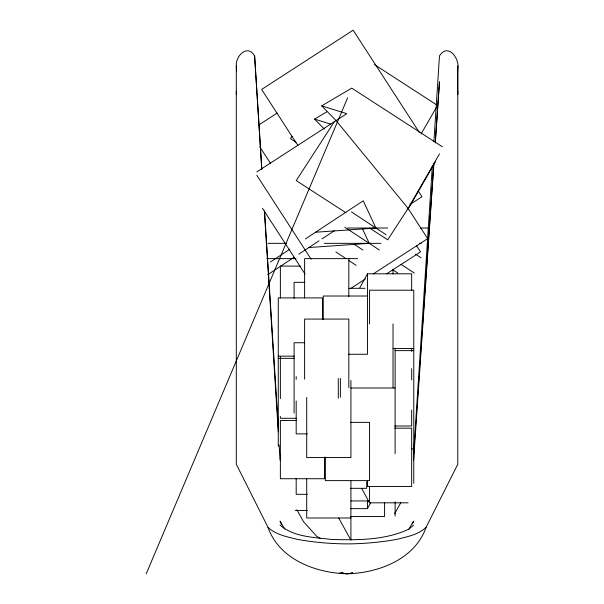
<?xml version="1.0" encoding="UTF-8"?>
<svg xmlns="http://www.w3.org/2000/svg" width="604" height="604" viewBox="0 0 604 604"><rect width="100%" height="100%" fill="white"/><g stroke="black" fill="none" stroke-linecap="round" stroke-linejoin="round"><path stroke-width="0.91" d="M457.779 91.325L457.734 94.609L457.734 69.392C460.271 59.086 448.123 42.212 439.478 55.878L433.914 141.54M432.328 166.009L413.619 454.049L433.664 165.443M435.295 141.94L439.478 81.774L435.295 142.937M413.619 460.037L433.883 163.639M457.507 72.208L457.734 69.392M457.779 65.927L457.779 464.257L426.062 527.375C418.172 534.782 407.126 536.73 397.002 539.312C380.52 542.354 363.789 543.766 347.043 543.902C330.297 543.766 313.559 542.354 297.085 539.312C286.96 536.73 275.915 534.782 268.025 527.375L236.307 464.257L236.307 65.927C235.356 55.998 247.549 43.722 254.609 55.878L261.826 168.833M412.524 523.736L413.619 521.146L408.885 529.119C384.876 540.391 357.341 540.195 331.354 539.44C313.997 537.266 293.937 537.19 280.052 525.125M146.221 573.8L347.7 97.682M426.062 527.466C414.805 559.357 378.421 573.03 347.043 573.8C315.666 573.03 279.282 559.357 268.025 527.466M359.803 287.768L367.474 273.808L411.671 273.808L411.671 290.615M350.539 508.636L367.474 508.636L370.63 502.89M394.586 513.747L400.897 502.513M421.116 133.907L436.586 107.051M439.501 153.869L408.093 208.388L387.745 239.826L369.603 228.078M407.979 209.407L435.635 161.396M292.034 136.293L290.509 138.648L296.028 142.227M334.352 121.706L296.232 180.588L345.933 212.759M408.885 529.119L413.619 525.125M270.509 261.947L289.852 249.188M305.42 238.92L363.238 200.792L375.907 228.025L315.567 232.23M267.693 274.699L294.057 257.312M298.746 254.224L319.033 240.845M321.955 238.92L334.442 230.683M259.025 124.824L277.221 113.054M256.843 171.883L346.772 113.665L321.698 105.866L351.747 88.124L442.46 146.855M410.131 204.386L421.962 196.723L418.444 191.287M351.166 288.199L365.367 279.003M373.257 273.899L427.685 238.663L408.093 208.388L336.073 120.589L321.698 105.866M386.62 273.839L420.543 251.883L416.518 245.669M324.356 129.128L314.548 119.086L326.734 111.899M339.659 572.902L347.043 573.8L348.886 573.468M347.043 573.8L348.886 573.483L345.194 573.468M350.735 573.166L352.577 572.856M350.735 573.241L352.577 572.954M308.886 247.534L369.225 243.337L362.498 228.863M347.662 228.025L387.625 228.025M420.437 228.025L427.942 228.025M267.927 243.337L286.319 243.337M324.454 243.337L380.943 243.337M419.402 243.337L421.26 243.337M266.892 258.64L296.103 258.64M357.727 258.64L304.612 258.64L304.612 297.938M300.12 266.107L280.369 266.107L280.369 297.991M304.431 282.317L294.088 282.317L294.088 298.293M349.021 288.312L365.012 288.312M367.474 296.013L323.268 296.013L323.268 319.501M304.431 342.747L294.088 342.747L294.088 413.053M393.076 348.455L413.77 348.455M394.963 350.622L413.77 350.622M348.659 354.269L367.474 354.269L367.474 273.808M278.27 356.156L294.261 356.156M278.27 358.331L294.261 358.331M350.916 387.994L395.114 387.994M296.353 418.3L280.369 418.3L280.369 416.42M296.353 420.475L280.369 420.475L280.369 478.73L324.567 478.73L324.567 457.122M350.758 422.362L369.565 422.362L369.565 480.618L325.367 480.618L325.367 457.13M394.744 426.009L411.671 426.009L411.671 410.025M394.744 428.176L411.671 428.176L411.671 486.439L367.474 486.439L367.474 480.799M307.466 433.883L296.187 433.883L296.187 400.981M411.89 448.923L413.77 448.923M350.69 488.319L366.673 488.319L366.673 481.743M307.466 494.314L296.187 494.314L296.187 478.338M350.901 500.935L368.772 500.935M361.902 488.863L369.565 502.822L408.123 502.822M295.197 510.523L307.428 510.523M350.735 516.518L384.589 516.518L384.589 502.573M350.916 517.99L306.711 517.99L306.711 478.693M341.509 572.954L343.351 573.241M341.509 572.856L343.351 573.166M314.548 119.086L330.667 124.099M320.543 538.67L316.685 536.292L303.593 521.773L296.836 509.738M374.42 64.568L436.737 104.915M351.452 211.898L386.054 234.714M415.529 254.156L420.973 257.742M344.771 227.202L379.372 250.026M401.079 264.341L414.291 273.053M354.261 244.363L362.838 250.026M393.098 269.98L397.757 273.053M335.869 251.951L346.017 258.64M349.135 260.702L356.156 265.33M419.214 132.253L353.144 30.2L261.638 89.437L297.998 145.609M259.78 146.795L270.532 163.405M256.798 175.281L311.083 259.139M262.461 208.274L304.96 273.937M284.786 529.119L280.052 521.146L281.509 524.597M338.731 518.021L350.916 540.187L350.916 480.399M236.504 71.264L236.307 65.927M264.597 212.132L278.489 429.572M254.609 55.878L261.766 169.603M264.371 210.962L278.278 431.837M279.108 444.997L280.052 460.037M236.307 91.325L236.353 94.609M413.77 483.306L413.77 290.199L369.565 290.199L369.565 324.023M411.671 348.531L411.671 351.347M411.671 368.666L411.671 379.946M395.114 348.146L395.114 453.672M395.114 501.826L395.114 516.027M393.023 269.18L393.023 273.876M393.023 323.887L393.023 387.73M369.565 486.167L369.565 502.822M367.474 500.308L367.474 508.636M350.916 380.452L350.916 457.56L306.711 457.56L306.711 397.44M348.818 258.64L348.818 296.677M348.818 387.708L348.818 319.071L304.612 319.071L304.612 379.191M340.384 378.429L340.384 397.221M338.293 378.466L338.293 398.21M322.476 319.508L322.476 297.9L278.27 297.9L278.27 446.235M296.187 376.549L296.187 379.365M280.369 356.33L280.369 398.565"/></g></svg>
